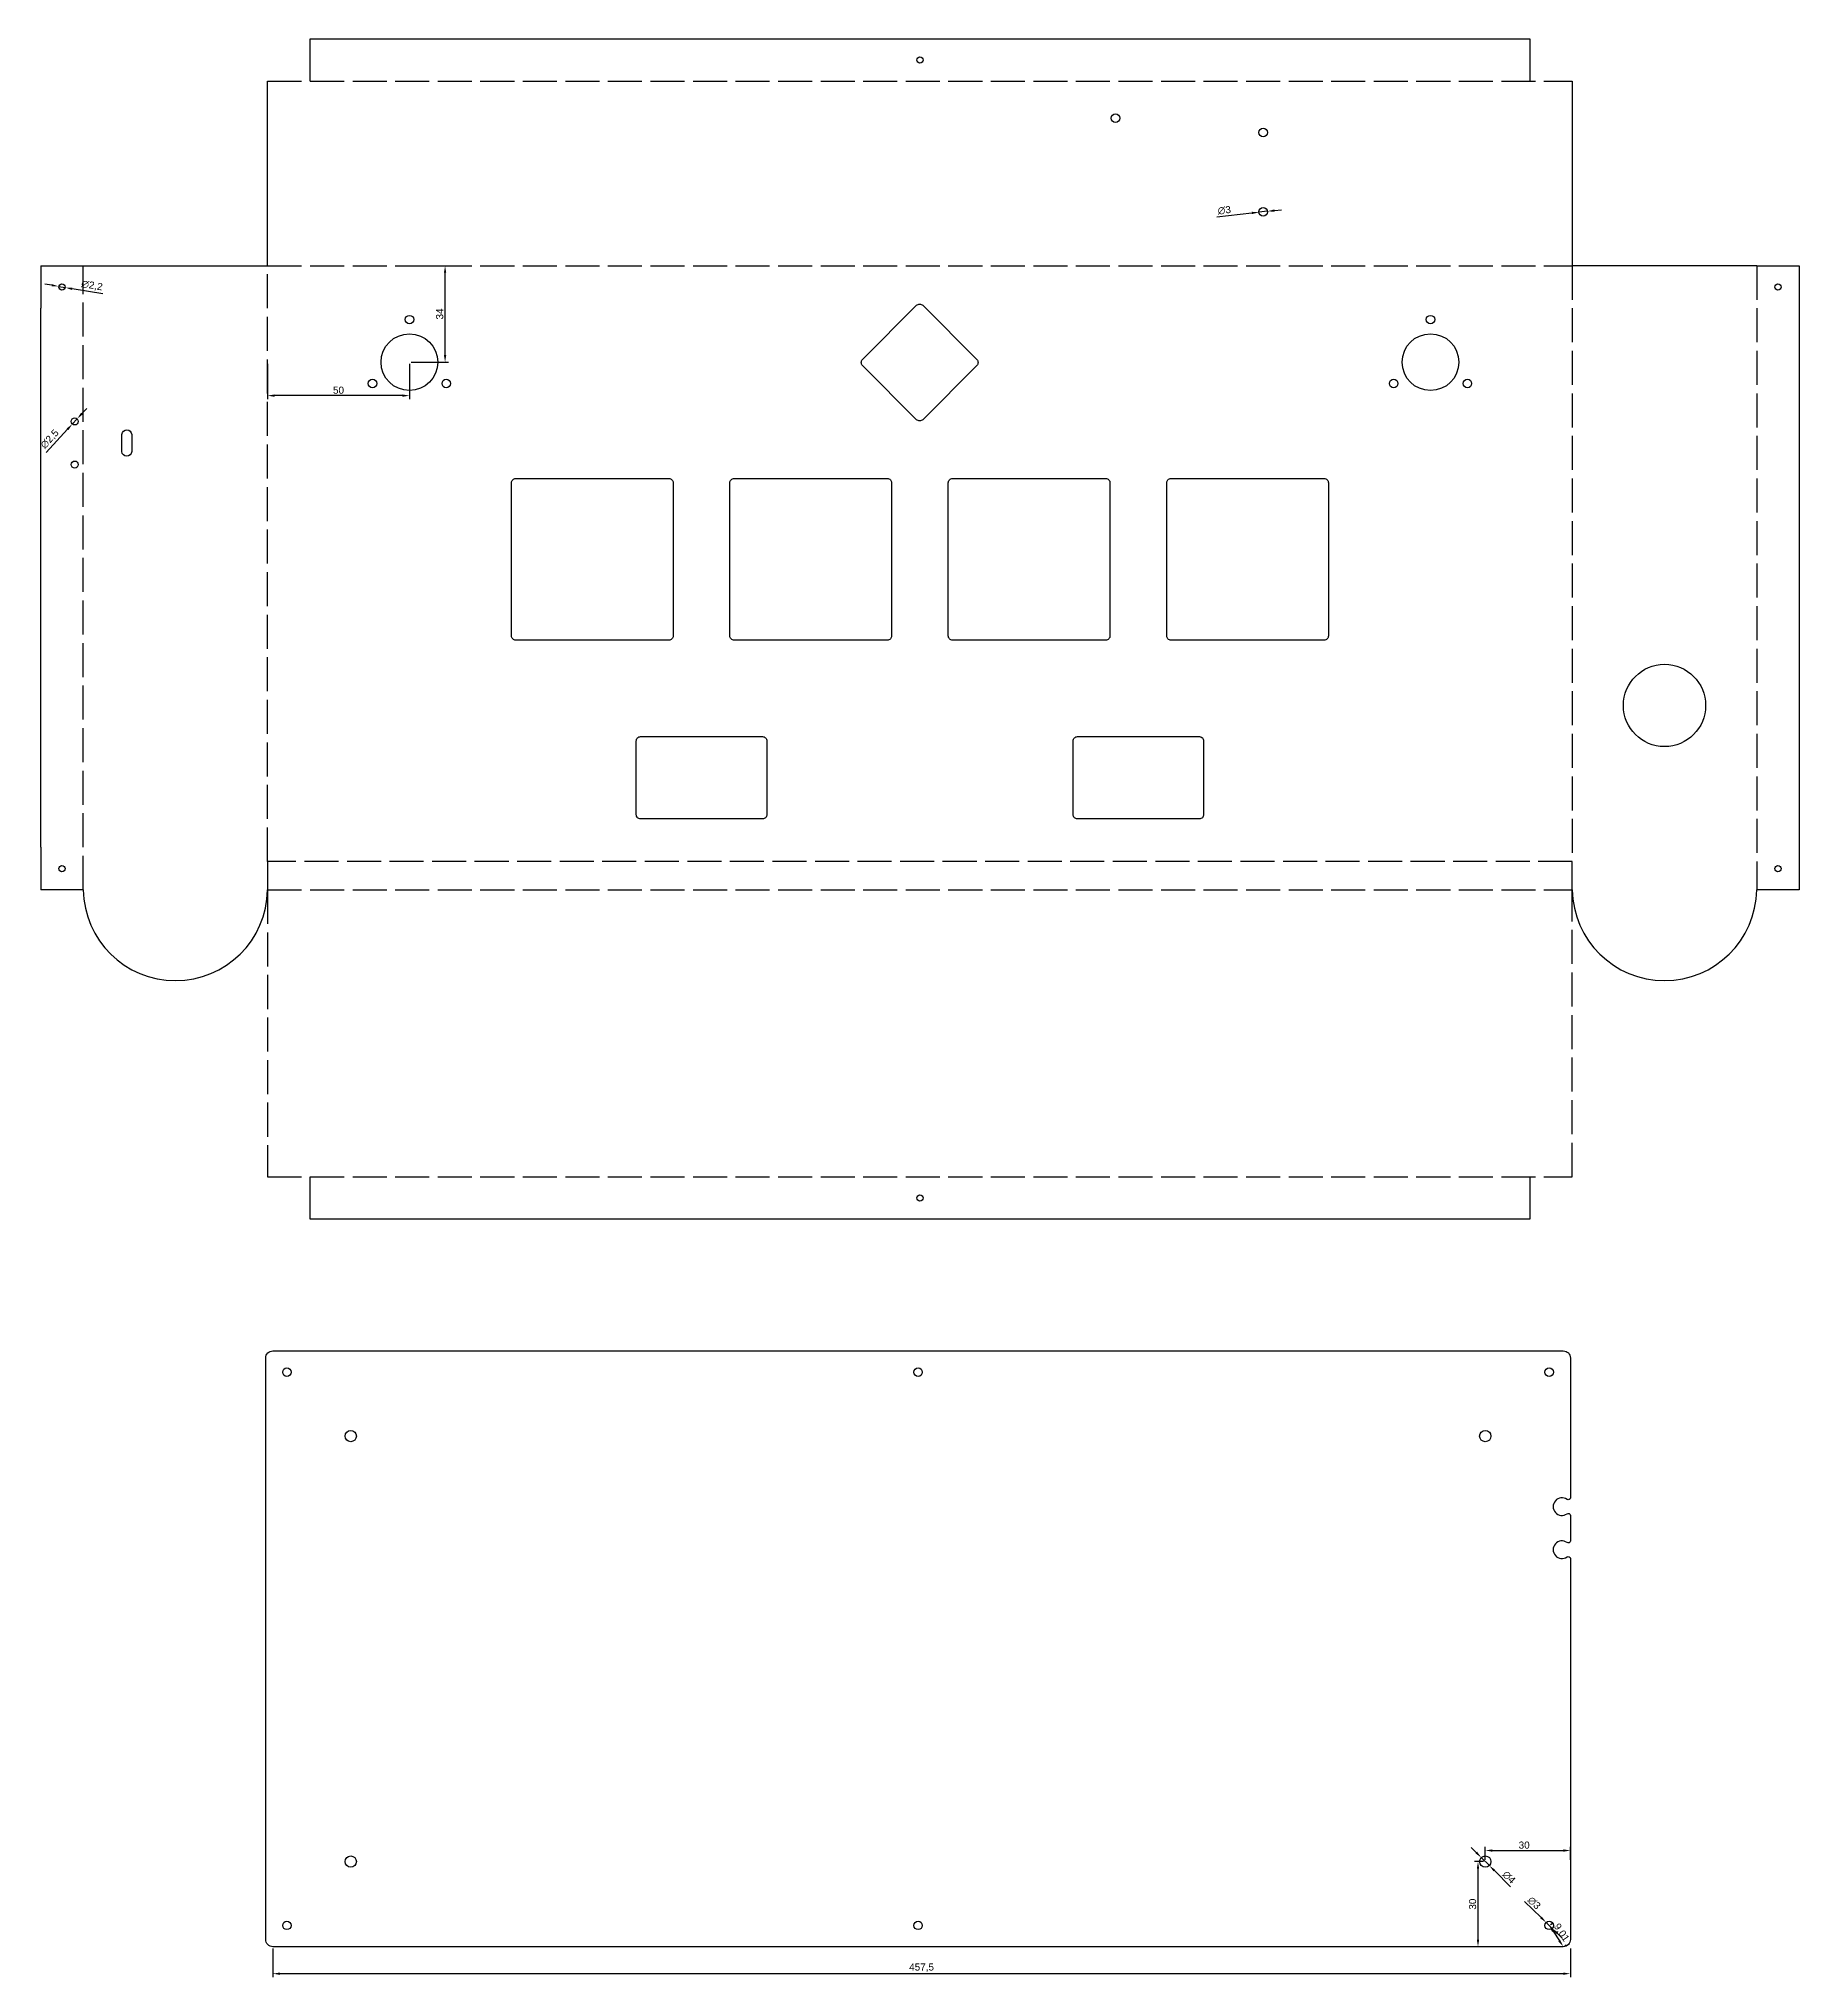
# Model space of a CAD drawing. Header units: millimetres. Extents: x 29 to 650, y 21 to 704.
import ezdxf

# ---------------------------------------------------------------- set-up
doc = ezdxf.new("R2010")
doc.units = ezdxf.units.MM
doc.linetypes.add('ACAD_ISO02W100', pattern=[15, 12, -3])
doc.styles.get("Standard").update_dxf_attribs({"font": 'arial.ttf'})
doc.dimstyles.new('ISO-25', dxfattribs={"dimtxt": 2.5, "dimasz": 2.5, "dimexe": 1.25, "dimexo": 0.625, "dimtad": 1, "dimtxsty": 'Standard', "dimcen": 2.5, "dimadec": 0, "dimazin": 0, "dimtfac": 1, "dimtmove": 0, "dimatfit": 3, "dimfxl": 0, "dimarcsym": 0})

# ---------------------------------------------------------------- blocks, each defined once
blk = doc.blocks.new('*D13')
at = {"color": 0, "lineweight": -2, "transparency": 16777216}
for p, q in [((562.19, 39.73), (562.71, 40.08)), ((563.06, 37.3), (565.29, 33.96)), ((567.19, 32.23), (567.71, 32.58))]:
    blk.add_line(p, q, dxfattribs=at)
at = {"color": 0, "transparency": 16777216}
for points in [[(563.41, 37.53), (562.71, 37.07), (561.67, 39.38)], [(565.63, 34.19), (564.94, 33.73), (566.67, 31.88)]]:
    blk.add_solid(points, dxfattribs=at)
at = {"layer": 'Defpoints', "color": 0, "transparency": 16777216}
for p in [(561.67, 39.38), (566.67, 31.88), (566.67, 31.88)]:
    blk.add_point(p, dxfattribs=at)
at = {"color": 0, "transparency": 16777216, "insert": (565.94, 36.81), "char_height": 2.5, "attachment_point": 5, "rotation": 303.69007}
blk.add_mtext('9,01', dxfattribs=at)
blk = doc.blocks.new('*D14')
at = {"color": 0, "lineweight": -2, "transparency": 16777216}
for p, q in [((553.01, 47.84), (558.81, 42.18)), ((562.75, 38.34), (560.6, 40.43)), ((564.53, 36.59), (566.32, 34.84))]:
    blk.add_line(p, q, dxfattribs=at)
at = {"color": 0, "transparency": 16777216}
for points in [[(559.1, 42.48), (558.52, 41.88), (560.6, 40.43)], [(564.83, 36.89), (564.24, 36.29), (562.75, 38.34)]]:
    blk.add_solid(points, dxfattribs=at)
at = {"layer": 'Defpoints', "color": 0, "transparency": 16777216}
for p in [(560.6, 40.43), (562.75, 38.34)]:
    blk.add_point(p, dxfattribs=at)
at = {"color": 0, "transparency": 16777216, "insert": (556.39, 47.29), "char_height": 2.5, "attachment_point": 5, "rotation": 315.67805}
blk.add_mtext('∅3', dxfattribs=at)
blk = doc.blocks.new('*D15')
at = {"color": 0, "lineweight": -2, "transparency": 16777216}
for p, q in [((535.99, 65.06), (534.21, 66.82)), ((537.76, 63.3), (540.59, 60.47)), ((548.1, 52.99), (542.36, 58.71))]:
    blk.add_line(p, q, dxfattribs=at)
at = {"color": 0, "transparency": 16777216}
for points in [[(536.28, 65.36), (535.69, 64.77), (537.76, 63.3)], [(542.65, 59), (542.07, 58.41), (540.59, 60.47)]]:
    blk.add_solid(points, dxfattribs=at)
at = {"layer": 'Defpoints', "color": 0, "transparency": 16777216}
for p in [(537.76, 63.3), (540.59, 60.47)]:
    blk.add_point(p, dxfattribs=at)
at = {"color": 0, "transparency": 16777216, "insert": (547.51, 56.36), "char_height": 2.5, "attachment_point": 5, "rotation": 315.09828}
blk.add_mtext('∅4', dxfattribs=at)
blk = doc.blocks.new('*D16')
at = {"color": 0, "lineweight": -2, "transparency": 16777216}
for p, q in [((539.17, 62.51), (539.17, 67.03)), ((541.67, 65.78), (566.67, 65.78)), ((569.17, 62.51), (569.17, 67.03))]:
    blk.add_line(p, q, dxfattribs=at)
at = {"color": 0, "transparency": 16777216}
for points in [[(541.67, 66.19), (541.67, 65.36), (539.17, 65.78)], [(566.67, 66.19), (566.67, 65.36), (569.17, 65.78)]]:
    blk.add_solid(points, dxfattribs=at)
at = {"layer": 'Defpoints', "color": 0, "transparency": 16777216}
for p in [(539.17, 61.88), (569.17, 65.78), (569.17, 61.88)]:
    blk.add_point(p, dxfattribs=at)
at = {"color": 0, "transparency": 16777216, "insert": (552.87, 67.68), "char_height": 2.5, "attachment_point": 5}
blk.add_mtext('30', dxfattribs=at)
blk = doc.blocks.new('*D17')
at = {"color": 0, "lineweight": -2, "transparency": 16777216}
for p, q in [((538.55, 61.88), (535.34, 61.88)), ((536.59, 59.38), (536.59, 34.38)), ((538.55, 31.88), (535.34, 31.88))]:
    blk.add_line(p, q, dxfattribs=at)
at = {"color": 0, "transparency": 16777216}
for points in [[(536.18, 59.38), (537.01, 59.38), (536.59, 61.88)], [(536.18, 34.38), (537.01, 34.38), (536.59, 31.88)]]:
    blk.add_solid(points, dxfattribs=at)
at = {"layer": 'Defpoints', "color": 0, "transparency": 16777216}
for p in [(539.17, 61.88), (536.59, 31.88), (539.17, 31.88)]:
    blk.add_point(p, dxfattribs=at)
at = {"color": 0, "transparency": 16777216, "insert": (534.69, 46.88), "char_height": 2.5, "attachment_point": 5, "rotation": 90}
blk.add_mtext('30', dxfattribs=at)
blk = doc.blocks.new('*D18')
at = {"color": 0, "lineweight": -2, "transparency": 16777216}
for p, q in [((111.67, 31.26), (111.67, 21.12)), ((569.17, 31.26), (569.17, 21.12)), ((566.67, 22.37), (114.17, 22.37))]:
    blk.add_line(p, q, dxfattribs=at)
at = {"color": 0, "transparency": 16777216}
for points in [[(114.17, 22.78), (114.17, 21.95), (111.67, 22.37)], [(566.67, 22.78), (566.67, 21.95), (569.17, 22.37)]]:
    blk.add_solid(points, dxfattribs=at)
at = {"layer": 'Defpoints', "color": 0, "transparency": 16777216}
for p in [(111.67, 31.88), (569.17, 31.88), (111.67, 22.37)]:
    blk.add_point(p, dxfattribs=at)
at = {"color": 0, "transparency": 16777216, "insert": (340.42, 24.49), "char_height": 2.5, "attachment_point": 5}
blk.add_mtext('457,5', dxfattribs=at)
blk = doc.blocks.new('*D19')
at = {"color": 0, "lineweight": -2, "transparency": 16777216}
for p, q in [((444.57, 641.68), (456.88, 643)), ((462.35, 643.58), (459.37, 643.26)), ((464.84, 643.85), (467.32, 644.11))]:
    blk.add_line(p, q, dxfattribs=at)
at = {"color": 0, "transparency": 16777216}
for points in [[(456.84, 643.41), (456.93, 642.58), (459.37, 643.26)], [(464.79, 644.26), (464.88, 643.43), (462.35, 643.58)]]:
    blk.add_solid(points, dxfattribs=at)
at = {"layer": 'Defpoints', "color": 0, "transparency": 16777216}
for p in [(459.37, 643.26), (462.35, 643.58)]:
    blk.add_point(p, dxfattribs=at)
at = {"color": 0, "transparency": 16777216, "insert": (447.15, 643.94), "char_height": 2.5, "attachment_point": 5, "rotation": 6.09427}
blk.add_mtext('∅3', dxfattribs=at)
blk = doc.blocks.new('*D20')
at = {"color": 0, "lineweight": -2, "transparency": 16777216}
for p, q in [((160.48, 624.4), (173.68, 624.4)), ((172.43, 592.9), (172.43, 621.9)), ((160.48, 590.4), (173.68, 590.4))]:
    blk.add_line(p, q, dxfattribs=at)
at = {"color": 0, "transparency": 16777216}
for points in [[(172.01, 621.9), (172.84, 621.9), (172.43, 624.4)], [(172.01, 592.9), (172.84, 592.9), (172.43, 590.4)]]:
    blk.add_solid(points, dxfattribs=at)
at = {"layer": 'Defpoints', "color": 0, "transparency": 16777216}
for p in [(159.85, 624.4), (172.43, 624.4), (159.85, 590.4)]:
    blk.add_point(p, dxfattribs=at)
at = {"color": 0, "transparency": 16777216, "insert": (170.53, 607.4), "char_height": 2.5, "attachment_point": 5, "rotation": 90}
blk.add_mtext('34', dxfattribs=at)
blk = doc.blocks.new('*D21')
at = {"color": 0, "lineweight": -2, "transparency": 16777216}
for p, q in [((109.85, 589.78), (109.85, 577.36)), ((159.85, 589.78), (159.85, 577.36)), ((157.35, 578.61), (112.35, 578.61))]:
    blk.add_line(p, q, dxfattribs=at)
at = {"color": 0, "transparency": 16777216}
for points in [[(112.35, 579.03), (112.35, 578.19), (109.85, 578.61)], [(157.35, 579.03), (157.35, 578.19), (159.85, 578.61)]]:
    blk.add_solid(points, dxfattribs=at)
at = {"layer": 'Defpoints', "color": 0, "transparency": 16777216}
for p in [(109.85, 590.4), (159.85, 590.4), (109.85, 578.61)]:
    blk.add_point(p, dxfattribs=at)
at = {"color": 0, "transparency": 16777216, "insert": (134.85, 580.51), "char_height": 2.5, "attachment_point": 5}
blk.add_mtext('50', dxfattribs=at)
blk = doc.blocks.new('*D22')
at = {"color": 0, "lineweight": -2, "transparency": 16777216}
for p, q in [((33.8, 617.49), (31.33, 617.91)), ((36.26, 617.08), (38.43, 616.71)), ((51.74, 614.48), (40.9, 616.3))]:
    blk.add_line(p, q, dxfattribs=at)
at = {"color": 0, "transparency": 16777216}
for points in [[(33.87, 617.9), (33.73, 617.08), (36.26, 617.08)], [(40.97, 616.71), (40.83, 615.89), (38.43, 616.71)]]:
    blk.add_solid(points, dxfattribs=at)
at = {"layer": 'Defpoints', "color": 0, "transparency": 16777216}
for p in [(36.26, 617.08), (38.43, 616.71)]:
    blk.add_point(p, dxfattribs=at)
at = {"color": 0, "transparency": 16777216, "insert": (47.91, 617.32), "char_height": 2.5, "attachment_point": 5, "rotation": 350.46947}
blk.add_mtext('∅2,2', dxfattribs=at)
blk = doc.blocks.new('*D23')
at = {"color": 0, "lineweight": -2, "transparency": 16777216}
for p, q in [((44.38, 572.28), (46.07, 574.12)), ((42.69, 570.43), (41, 568.59)), ((31.84, 558.62), (39.31, 566.75))]:
    blk.add_line(p, q, dxfattribs=at)
at = {"color": 0, "transparency": 16777216}
for points in [[(39, 567.03), (39.62, 566.47), (41, 568.59)], [(44.08, 572.56), (44.69, 571.99), (42.69, 570.43)]]:
    blk.add_solid(points, dxfattribs=at)
at = {"layer": 'Defpoints', "color": 0, "transparency": 16777216}
for p in [(41, 568.59), (42.69, 570.43)]:
    blk.add_point(p, dxfattribs=at)
at = {"color": 0, "transparency": 16777216, "insert": (33.13, 563.23), "char_height": 2.5, "attachment_point": 5, "rotation": 47.43794}
blk.add_mtext('∅2,5', dxfattribs=at)

msp = doc.modelspace()

# ---------------------------------------------------------------- linework, layer by layer
at = {"color": 30, "true_color": 0xf8991e}
for p, q in [((124.847, 689.397), (124.847, 704.397)), ((554.847, 704.397), (554.847, 689.397)), ((29.847, 624.397), (29.847, 609.397)), ((649.847, 624.397), (649.847, 609.397)), ((29.847, 419.397), (29.847, 404.397)), ((649.847, 419.397), (649.847, 404.397)), ((124.847, 288.287), (124.847, 303.287)), ((554.847, 303.287), (554.847, 288.287))]:
    msp.add_line(p, q, dxfattribs=at)
for p, q in [((124.847, 704.397), (554.847, 704.397)), ((29.847, 624.397), (44.847, 624.397)), ((634.847, 624.397), (649.847, 624.397)), ((29.847, 419.397), (29.847, 609.397)), ((649.847, 609.397), (649.847, 419.397)), ((44.847, 404.397), (29.847, 404.397)), ((649.847, 404.397), (634.847, 404.397)), ((554.847, 288.287), (124.847, 288.287))]:
    msp.add_line(p, q)
at = {"linetype": 'ACAD_ISO02W100'}
for p, q in [((109.847, 414.397), (109.847, 404.397)), ((569.847, 404.397), (569.847, 414.397)), ((109.847, 404.397), (109.847, 303.287)), ((109.847, 404.397), (569.847, 404.397)), ((569.847, 303.287), (569.847, 404.397)), ((109.847, 303.287), (569.847, 303.287))]:
    msp.add_line(p, q, dxfattribs=at)
at = {"color": 1}
for points in [[(109.847, 624.397), (109.847, 689.397)], [(569.847, 689.397), (569.847, 624.397)], [(44.847, 624.397), (109.847, 624.397)], [(634.847, 624.397), (569.847, 624.397)]]:
    msp.add_lwpolyline(points, dxfattribs=at)
at = {"color": 7, "linetype": 'ACAD_ISO02W100'}
for points in [[(109.847, 689.397), (569.847, 689.397)], [(44.847, 404.397), (44.847, 624.397)], [(634.847, 624.397), (634.847, 404.397)]]:
    msp.add_lwpolyline(points, dxfattribs=at)
msp.add_lwpolyline([(109.847, 624.397), (569.847, 624.397), (569.847, 414.397), (109.847, 414.397)], close=True, dxfattribs=at)
at = {"color": 7}
for points in [[(319.59, 591.347), (338.682, 610.439, -0.4142136), (340.803, 610.439), (359.895, 591.347, -0.4142136), (359.895, 589.226), (340.803, 570.134, -0.4142136), (338.682, 570.134), (319.59, 589.226, -0.4142136)], [(197.346, 549.399), (251.346, 549.399, -0.4142136), (252.846, 547.899), (252.846, 493.899, -0.4142136), (251.346, 492.399), (197.346, 492.399, -0.4142136), (195.846, 493.899), (195.846, 547.899, -0.4142136)], [(274.346, 549.399), (328.346, 549.399, -0.4142136), (329.846, 547.899), (329.846, 493.899, -0.4142136), (328.346, 492.399), (274.346, 492.399, -0.4142136), (272.846, 493.899), (272.846, 547.899, -0.4142136)], [(351.346, 549.399), (405.346, 549.399, -0.4142136), (406.846, 547.899), (406.846, 493.899, -0.4142136), (405.346, 492.399), (351.346, 492.399, -0.4142136), (349.846, 493.899), (349.846, 547.899, -0.4142136)], [(428.346, 549.399), (482.346, 549.399, -0.4142136), (483.846, 547.899), (483.846, 493.899, -0.4142136), (482.346, 492.399), (428.346, 492.399, -0.4142136), (426.846, 493.899), (426.846, 547.899, -0.4142136)], [(241.35, 458.398), (284.35, 458.398, -0.4142136), (285.85, 456.898), (285.85, 430.898, -0.4142136), (284.35, 429.398), (241.35, 429.398, -0.4142136), (239.85, 430.898), (239.85, 456.898, -0.4142136)], [(395.35, 458.398), (438.35, 458.398, -0.4142136), (439.85, 456.898), (439.85, 430.898, -0.4142136), (438.35, 429.398), (395.35, 429.398, -0.4142136), (393.85, 430.898), (393.85, 456.898, -0.4142136)]]:
    msp.add_lwpolyline(points, format="xyb", close=True, dxfattribs=at)
at = {"color": 0}
for points in [[(58.447, 564.962, -0.9174739), (61.947, 564.882), (61.947, 558.882, -0.9013549), (58.447, 558.882)], [(569.173, 168.676), (569.173, 34.384, -0.4142136), (566.673, 31.884), (111.673, 31.884, -0.4142136), (109.173, 34.384), (109.173, 239.384, -0.4142136), (111.673, 241.884), (566.673, 241.884, -0.4142136), (569.173, 239.384), (569.173, 190.124, -0.6113715), (567.984, 189.516, 1.9525624), (567.984, 184.485, -0.6113715), (569.173, 183.876), (569.173, 174.924, -0.6113715), (567.984, 174.316, 1.9525624), (567.984, 169.285, -0.6113715)]]:
    msp.add_lwpolyline(points, format="xyb", close=True, dxfattribs=at)
at = {"color": 1}
for centre, radius in [((339.847, 696.897), 1.1), ((37.347, 616.897), 1.1), ((642.347, 616.897), 1.1), ((159.851, 605.401), 1.5), ((519.849, 605.396), 1.5), ((146.861, 582.901), 1.5), ((172.841, 582.901), 1.5), ((506.858, 582.896), 1.5), ((532.839, 582.896), 1.5), ((37.347, 411.897), 1.1), ((642.347, 411.897), 1.1), ((339.847, 295.787), 1.1)]:
    msp.add_circle(centre, radius, dxfattribs=at)
at = {"color": 0}
for centre, radius in [((408.792, 676.441), 1.5), ((460.862, 671.361), 1.5), ((460.862, 643.421), 1.5), ((116.673, 234.384), 1.5), ((339.173, 234.384), 1.5), ((561.673, 234.384), 1.5), ((139.173, 211.884), 2), ((539.173, 211.884), 2), ((139.173, 61.884), 2), ((539.173, 61.884), 2), ((116.673, 39.384), 1.5), ((339.173, 39.384), 1.5), ((561.673, 39.384), 1.5)]:
    msp.add_circle(centre, radius, dxfattribs=at)
at = {"color": 7}
for centre in [(159.851, 590.401), (519.849, 590.396)]:
    msp.add_circle(centre, 10, dxfattribs=at)
for centre, radius in [((41.847, 569.513), 1.25), ((41.847, 554.313), 1.25), ((602.347, 469.397), 14.5)]:
    msp.add_circle(centre, radius)
for centre in [(77.347, 404.901), (602.347, 404.901)]:
    msp.add_arc(centre, 32.504, 180.888289, 359.111711)

# ---------------------------------------------------------------- dimensions: what is measured, and where the dimension line sits
for p1, p2, picture, middle in [((462.353, 643.58), (459.37, 643.261), '*D19', (447.363, 641.979)), ((42.692, 570.434), (41.001, 568.593), '*D23', (34.731, 561.765))]:
    dim = msp.add_diameter_dim_2p(p1=p1, p2=p2, dimstyle='ISO-25')
    dim.commit()
    dim.dimension.update_dxf_attribs({"geometry": picture, "text_midpoint": middle, "dimtype": 163})
for base, p1, p2, picture, middle in [((172.427, 624.397), (159.851, 590.401), (159.851, 624.397), '*D20', (170.525, 607.399)), ((536.592, 31.884), (539.173, 61.884), (539.173, 31.884), '*D17', (534.69, 46.884))]:
    dim = msp.add_linear_dim(base=base, p1=p1, p2=p2, angle=90, dimstyle='ISO-25')
    dim.commit()
    dim.dimension.update_dxf_attribs({"geometry": picture, "text_midpoint": middle})
for p1, p2, picture, middle in [((36.262, 617.079), (38.432, 616.715), '*D22', (47.911, 617.322)), ((537.756, 63.295), (540.589, 60.472), '*D15', (547.505, 56.363)), ((562.746, 38.336), (560.599, 40.432), '*D14', (556.393, 47.295))]:
    dim = msp.add_diameter_dim_2p(p1=p1, p2=p2, dimstyle='ISO-25')
    dim.commit()
    dim.dimension.update_dxf_attribs({"geometry": picture, "text_midpoint": middle})
for base, p1, p2, picture, middle in [((109.847, 578.609), (159.851, 590.401), (109.847, 590.401), '*D21', (134.849, 580.511)), ((111.673, 22.366), (569.173, 31.884), (111.673, 31.884), '*D18', (340.423, 24.488))]:
    dim = msp.add_linear_dim(base=base, p1=p1, p2=p2, dimstyle='ISO-25')
    dim.commit()
    dim.dimension.update_dxf_attribs({"geometry": picture, "text_midpoint": middle})
dim = msp.add_linear_dim(base=(569.173, 65.775), p1=(539.173, 61.884), p2=(569.173, 61.884), dimstyle='ISO-25')
dim.commit()
dim.dimension.update_dxf_attribs({"geometry": '*D16', "text_midpoint": (552.872, 65.775), "dimtype": 160})
dim = msp.add_aligned_dim(p1=(561.673, 39.384), p2=(566.673, 31.884), distance=0, dimstyle='ISO-25')
dim.commit()
dim.dimension.update_dxf_attribs({"geometry": '*D13', "text_midpoint": (565.943, 36.814)})

doc.saveas('drawing.dxf')
